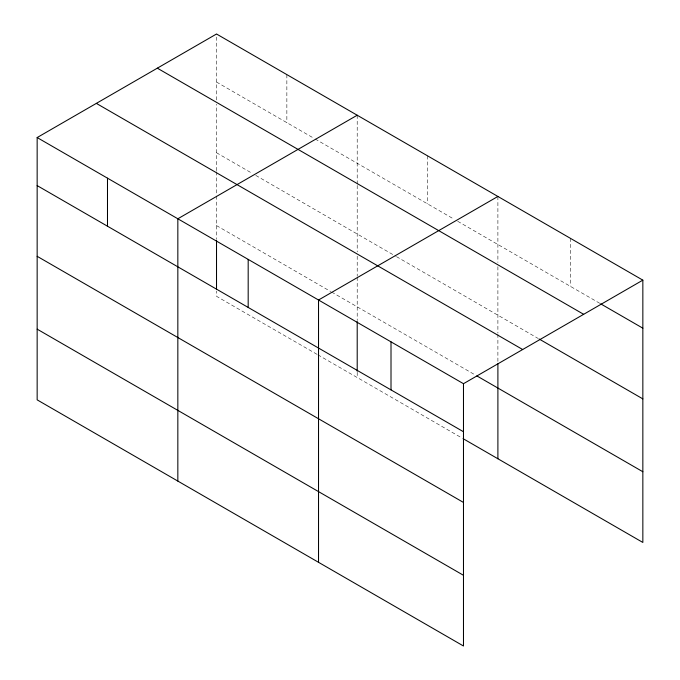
<?xml version="1.0" encoding="UTF-8"?>
<svg xmlns="http://www.w3.org/2000/svg" width="680" height="680" viewBox="0 0 680 680"><rect width="100%" height="100%" fill="white"/><g stroke="black" fill="none" stroke-linecap="round" stroke-linejoin="round"><path stroke-width="0.51" stroke-dasharray="3.4 2.55" d="M216.52 170.697L216.52 104.21M216.52 99.985L216.52 34M216.52 82.042L314.271 138.482M315.18 139.009L454.044 219.181M457.7 221.289L599.735 303.288M216.52 152.754L252.144 173.323M255.799 175.431L395.573 256.13M396.491 256.657L538.262 338.512M216.52 225.599L330.709 291.524M331.627 292.051L475.056 374.867M317.007 354.322L216.52 296.301L216.52 291.023M317.925 354.85L462.264 438.183M570.375 238.298L570.375 286.339M497.896 196.452L497.896 262.438M497.896 266.662L497.896 333.149M497.896 334.203L497.896 361.658M427.55 155.839L427.55 203.881M357.204 115.226L357.204 184.373M357.204 185.436L357.204 251.923M357.204 256.148L357.204 276.207M357.204 277.262L357.204 320.543M357.204 372.249L357.204 377.527M286.858 74.613L286.858 122.655M216.52 171.751L216.52 194.981M216.52 196.035L216.52 239.317"/><path stroke-width="1.02" d="M463.479 502.443L463.479 383.699L37.154 137.555L37.154 399.857L463.479 646L463.479 502.443L37.154 256.309M463.182 438.71L642.846 542.444L642.846 280.143L216.52 34L37.154 137.555M357.204 115.226L177.837 218.781L177.837 481.083M497.896 196.452L318.529 300.007L318.529 562.309M463.479 383.699L642.846 280.143M600.652 303.824L642.846 328.185M157.327 68.17L583.661 314.313M539.181 339.039L642.846 398.888M96.339 103.385L522.673 349.52M476.884 375.921L642.846 471.741M37.154 185.597L463.479 431.74M37.154 329.154L463.479 575.297M497.896 363.766L497.896 458.754M391.008 341.853L391.008 389.895M357.204 321.598L357.204 371.195M248.183 259.394L248.183 307.445M216.52 240.371L216.52 288.915M107.491 178.168L107.491 226.21"/></g></svg>
